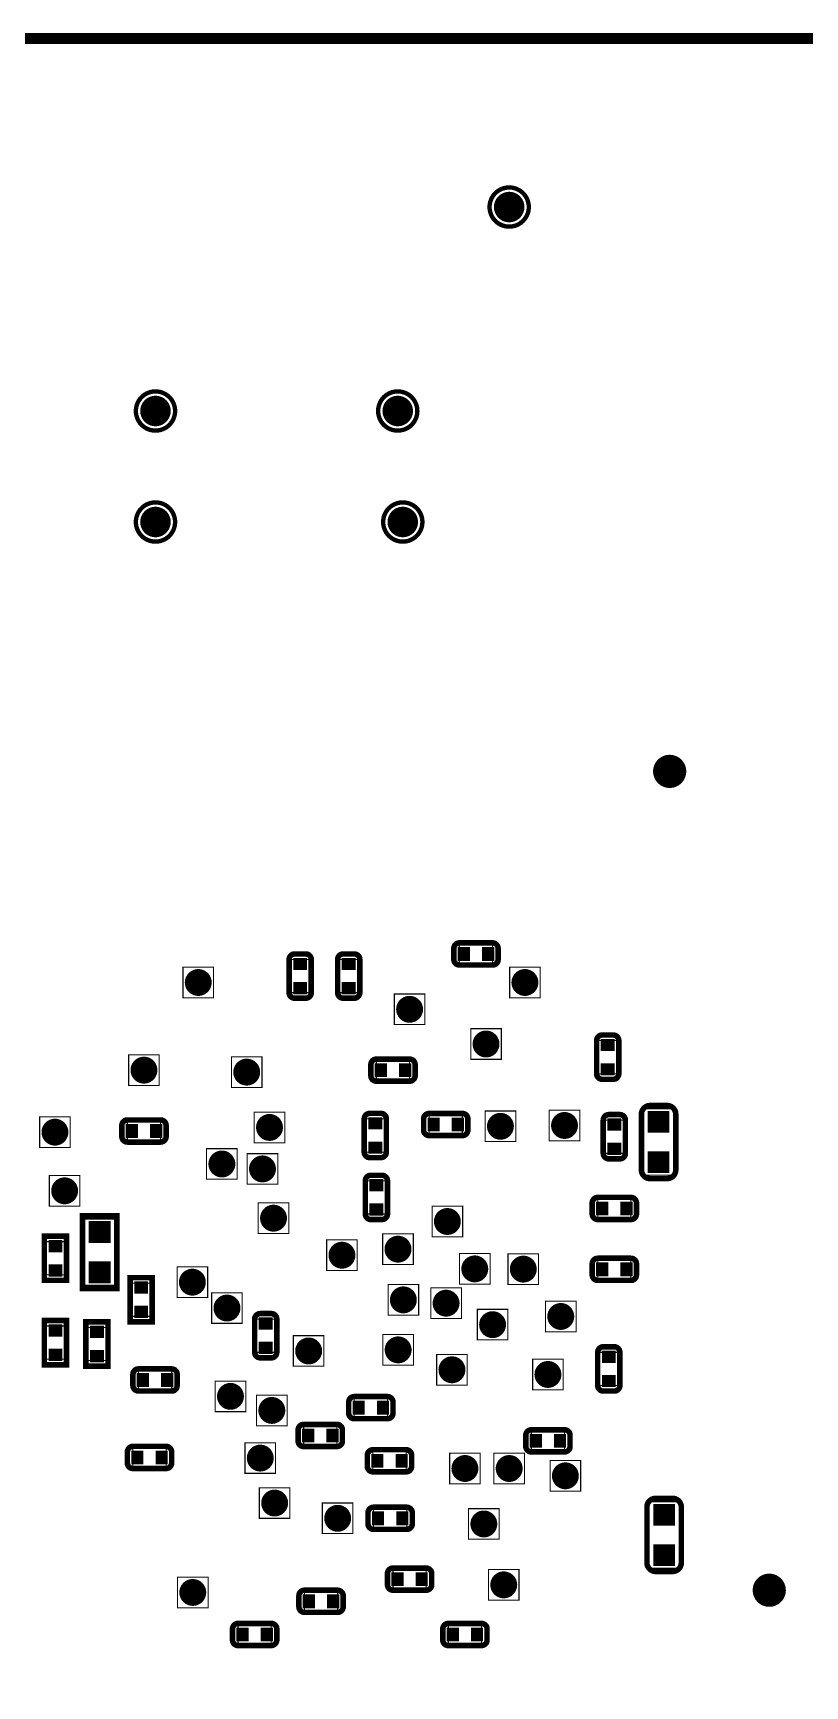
# Model space of a CAD drawing. Extents: x 57 to 160, y 60 to 134.
# Drawn here: x 115.44 to 133.15, y 96.48 to 134.42 of the extents above; entities that cross this region are included whole.
import ezdxf

# ---------------------------------------------------------------- set-up
doc = ezdxf.new("R2010")
doc.units = 0
for name, color, linetype in [('BOARD_OUTLINE_00', 255, 'CONTINUOUS'), ('DRIL_PLTE_THRU_01', 3, 'CONTINUOUS'), ('DRIL_PLTE_THRU_02', 253, 'CONTINUOUS'), ('DRIL_PLTE_THRU_03', 4, 'CONTINUOUS'), ('DRIL_PLTE_THRU_04', 253, 'CONTINUOUS'), ('DRIL_PLTE_THRU_05', 210, 'CONTINUOUS'), ('DRIL_PLTE_THRU_06', 253, 'CONTINUOUS'), ('DRIL_PLTE_THRU_07', 57, 'CONTINUOUS'), ('DRIL_PLTE_THRU_08', 231, 'CONTINUOUS'), ('DRIL_PLTE_THRU_09', 253, 'CONTINUOUS'), ('DRIL_PLTE_THRU_10', 112, 'CONTINUOUS'), ('DRIL_PLTE_THRU_11', 216, 'CONTINUOUS'), ('DRIL_PLTE_THRU_12', 5, 'CONTINUOUS'), ('PADS_BOT', 5, 'CONTINUOUS'), ('PADS_INNER', 3, 'CONTINUOUS'), ('PADS_TOP', 3, 'CONTINUOUS'), ('PART_BOT_2DLINE_01', 56, 'CONTINUOUS'), ('PART_BOT_2DLINE_116', 56, 'CONTINUOUS'), ('PART_BOT_2DLINE_117', 56, 'CONTINUOUS'), ('PART_BOT_2DLINE_118', 56, 'CONTINUOUS'), ('PART_BOT_2DLINE_119', 56, 'CONTINUOUS'), ('PART_BOT_2DLINE_126', 56, 'CONTINUOUS')]:
    doc.layers.add(name, color=color, linetype=linetype)

# ---------------------------------------------------------------- blocks, each defined once
blk = doc.blocks.new('BOARD_62')
at = {"layer": 'BOARD_OUTLINE_00', "const_width": 0.254}
blk.add_lwpolyline([(-3, 71.247506, -0.396432827), (0, 74.247506), (94.190152, 74.247506, -0.365948033), (97.190152, 71.247506), (97.190152, 3, -0.372393427), (94.190152, 0), (0, 0, -0.406057892), (-3, 3)], format="xyb", close=True, dxfattribs=at)
blk = doc.blocks.new('SMOOTH_0$127')
at = {"const_width": 0.0635}
blk.add_lwpolyline([(-0.03175, 0, 1), (0.03175, 0, 1)], format="xyb", close=True, dxfattribs=at)
blk = doc.blocks.new('SMOOTH_0$0254')
at = {"const_width": 0.0127}
blk.add_lwpolyline([(-0.00635, 0, 1), (0.00635, 0, 1)], format="xyb", close=True, dxfattribs=at)
blk = doc.blocks.new('PART_BODY_BOT_2')
at = {"layer": 'PART_BOT_2DLINE_01', "const_width": 0.127}
blk.add_lwpolyline([(-0.508, -0.127, 0.414214), (-0.381, -0.254), (0.381, -0.254, 0.414214), (0.508, -0.127), (0.508, 0.127, 0.414214), (0.381, 0.254), (-0.381, 0.254, 0.414214), (-0.508, 0.127)], format="xyb", close=True, dxfattribs=at)
at = {"layer": 'PART_BOT_2DLINE_116', "const_width": 0.0254}
blk.add_lwpolyline([(-0.381, 0.254), (-0.381, -0.254), (0.381, -0.254), (0.381, 0.254)], close=True, dxfattribs=at)
at = {"layer": 'PART_BOT_2DLINE_117', "const_width": 0.0254}
blk.add_lwpolyline([(-0.381, 0.254), (-0.381, -0.254), (0.381, -0.254), (0.381, 0.254)], close=True, dxfattribs=at)
at = {"layer": 'PART_BOT_2DLINE_01'}
for p in [(-0.508, -0.127), (-0.381, -0.254)]:
    blk.add_blockref('SMOOTH_0$127', p, dxfattribs=at)
at = {"layer": 'PART_BOT_2DLINE_116'}
for p in [(-0.381, 0.254), (0.381, 0.254), (-0.381, -0.254), (0.381, -0.254)]:
    blk.add_blockref('SMOOTH_0$0254', p, dxfattribs=at)
at = {"layer": 'PART_BOT_2DLINE_117'}
for p in [(-0.381, 0.254), (0.381, 0.254), (-0.381, -0.254), (0.381, -0.254)]:
    blk.add_blockref('SMOOTH_0$0254', p, dxfattribs=at)
blk = doc.blocks.new('DRIL_HOLE_0')
blk.add_lwpolyline([(0, 0, 1), (0, 0, 1)], format="xyb", close=True)
blk = doc.blocks.new('PAD_0')
blk.add_lwpolyline([(0, 0, 1), (0, 0, 1)], format="xyb", close=True)
blk = doc.blocks.new('PAD_1')
at = {"const_width": 0.2794}
blk.add_lwpolyline([(-0.15875, 0), (0.15875, 0)], dxfattribs=at)
blk = doc.blocks.new('STK_BOT_90')
at = {"layer": 'DRIL_PLTE_THRU_01'}
blk.add_blockref('DRIL_HOLE_0', (0, 0), dxfattribs=at)
at = {"layer": 'DRIL_PLTE_THRU_02'}
blk.add_blockref('DRIL_HOLE_0', (0, 0), dxfattribs=at)
at = {"layer": 'DRIL_PLTE_THRU_03'}
blk.add_blockref('DRIL_HOLE_0', (0, 0), dxfattribs=at)
at = {"layer": 'DRIL_PLTE_THRU_04'}
blk.add_blockref('DRIL_HOLE_0', (0, 0), dxfattribs=at)
at = {"layer": 'DRIL_PLTE_THRU_05'}
blk.add_blockref('DRIL_HOLE_0', (0, 0), dxfattribs=at)
at = {"layer": 'DRIL_PLTE_THRU_06'}
blk.add_blockref('DRIL_HOLE_0', (0, 0), dxfattribs=at)
at = {"layer": 'DRIL_PLTE_THRU_07'}
blk.add_blockref('DRIL_HOLE_0', (0, 0), dxfattribs=at)
at = {"layer": 'DRIL_PLTE_THRU_08'}
blk.add_blockref('DRIL_HOLE_0', (0, 0), dxfattribs=at)
at = {"layer": 'DRIL_PLTE_THRU_09'}
blk.add_blockref('DRIL_HOLE_0', (0, 0), dxfattribs=at)
at = {"layer": 'DRIL_PLTE_THRU_10'}
blk.add_blockref('DRIL_HOLE_0', (0, 0), dxfattribs=at)
at = {"layer": 'DRIL_PLTE_THRU_11'}
blk.add_blockref('DRIL_HOLE_0', (0, 0), dxfattribs=at)
at = {"layer": 'DRIL_PLTE_THRU_12'}
blk.add_blockref('DRIL_HOLE_0', (0, 0), dxfattribs=at)
at = {"layer": 'PADS_BOT', "rotation": 90}
blk.add_blockref('PAD_1', (0, 0), dxfattribs=at)
at = {"layer": 'PADS_INNER'}
blk.add_blockref('PAD_0', (0, 0), dxfattribs=at)
at = {"layer": 'PADS_TOP'}
blk.add_blockref('PAD_0', (0, 0), dxfattribs=at)
blk = doc.blocks.new('SYM_BOT_5')
for name, p in [('PART_BODY_BOT_2', (0, 0)), ('STK_BOT_90', (-0.279, 0)), ('STK_BOT_90', (0.279, 0))]:
    blk.add_blockref(name, p)
blk = doc.blocks.new('PART_BOT_3')
blk.add_blockref('SYM_BOT_5', (0, 0))
blk = doc.blocks.new('PART_BOT_4')
blk.add_blockref('SYM_BOT_5', (0, 0))
blk = doc.blocks.new('PART_BOT_5')
blk.add_blockref('SYM_BOT_5', (0, 0))
blk = doc.blocks.new('PART_BOT_6')
blk.add_blockref('SYM_BOT_5', (0, 0))
blk = doc.blocks.new('PART_BOT_7')
blk.add_blockref('SYM_BOT_5', (0, 0))
blk = doc.blocks.new('PART_BOT_8')
blk.add_blockref('SYM_BOT_5', (0, 0))
blk = doc.blocks.new('PART_BOT_9')
blk.add_blockref('SYM_BOT_5', (0, 0))
blk = doc.blocks.new('PART_BOT_10')
blk.add_blockref('SYM_BOT_5', (0, 0))
blk = doc.blocks.new('PART_BOT_11')
blk.add_blockref('SYM_BOT_5', (0, 0))
blk = doc.blocks.new('PART_BOT_13')
blk.add_blockref('SYM_BOT_5', (0, 0))
blk = doc.blocks.new('PART_BOT_51')
blk.add_blockref('SYM_BOT_5', (0, 0))
blk = doc.blocks.new('PART_BOT_258')
blk.add_blockref('SYM_BOT_5', (0, 0))
blk = doc.blocks.new('PART_BOT_259')
blk.add_blockref('SYM_BOT_5', (0, 0))
blk = doc.blocks.new('PART_BOT_260')
blk.add_blockref('SYM_BOT_5', (0, 0))
blk = doc.blocks.new('PART_BOT_261')
blk.add_blockref('SYM_BOT_5', (0, 0))
blk = doc.blocks.new('PART_BOT_262')
blk.add_blockref('SYM_BOT_5', (0, 0))
blk = doc.blocks.new('PART_BOT_263')
blk.add_blockref('SYM_BOT_5', (0, 0))
blk = doc.blocks.new('PART_BOT_265')
blk.add_blockref('SYM_BOT_5', (0, 0))
blk = doc.blocks.new('PART_BOT_266')
blk.add_blockref('SYM_BOT_5', (0, 0))
blk = doc.blocks.new('PART_BOT_268')
blk.add_blockref('SYM_BOT_5', (0, 0))
blk = doc.blocks.new('PART_BODY_BOT_4')
at = {"layer": 'PART_BOT_2DLINE_01', "const_width": 0.127}
blk.add_lwpolyline([(-0.839, -0.195, 0.414214), (-0.639, -0.394), (0.639, -0.394, 0.414214), (0.839, -0.195), (0.839, 0.195, 0.414214), (0.639, 0.394), (-0.639, 0.394, 0.414214), (-0.839, 0.195)], format="xyb", close=True, dxfattribs=at)
at = {"layer": 'PART_BOT_2DLINE_116', "const_width": 0.0254}
blk.add_lwpolyline([(0.762, 0.381), (-0.762, 0.381), (-0.762, -0.381), (0.762, -0.381)], close=True, dxfattribs=at)
at = {"layer": 'PART_BOT_2DLINE_117', "const_width": 0.0254}
blk.add_lwpolyline([(0.762, 0.381), (-0.762, 0.381), (-0.762, -0.381), (0.762, -0.381)], close=True, dxfattribs=at)
at = {"layer": 'PART_BOT_2DLINE_01'}
for p in [(-0.839, -0.195), (-0.639, -0.394)]:
    blk.add_blockref('SMOOTH_0$127', p, dxfattribs=at)
at = {"layer": 'PART_BOT_2DLINE_116'}
for p in [(-0.762, 0.381), (0.762, 0.381), (-0.762, -0.381), (0.762, -0.381)]:
    blk.add_blockref('SMOOTH_0$0254', p, dxfattribs=at)
at = {"layer": 'PART_BOT_2DLINE_117'}
for p in [(-0.762, 0.381), (0.762, 0.381), (-0.762, -0.381), (0.762, -0.381)]:
    blk.add_blockref('SMOOTH_0$0254', p, dxfattribs=at)
blk = doc.blocks.new('PAD_3')
at = {"const_width": 0.5}
blk.add_lwpolyline([(-0.25, 0), (0.25, 0)], dxfattribs=at)
blk = doc.blocks.new('STK_BOT_92')
at = {"layer": 'DRIL_PLTE_THRU_01'}
blk.add_blockref('DRIL_HOLE_0', (0, 0), dxfattribs=at)
at = {"layer": 'DRIL_PLTE_THRU_02'}
blk.add_blockref('DRIL_HOLE_0', (0, 0), dxfattribs=at)
at = {"layer": 'DRIL_PLTE_THRU_03'}
blk.add_blockref('DRIL_HOLE_0', (0, 0), dxfattribs=at)
at = {"layer": 'DRIL_PLTE_THRU_04'}
blk.add_blockref('DRIL_HOLE_0', (0, 0), dxfattribs=at)
at = {"layer": 'DRIL_PLTE_THRU_05'}
blk.add_blockref('DRIL_HOLE_0', (0, 0), dxfattribs=at)
at = {"layer": 'DRIL_PLTE_THRU_06'}
blk.add_blockref('DRIL_HOLE_0', (0, 0), dxfattribs=at)
at = {"layer": 'DRIL_PLTE_THRU_07'}
blk.add_blockref('DRIL_HOLE_0', (0, 0), dxfattribs=at)
at = {"layer": 'DRIL_PLTE_THRU_08'}
blk.add_blockref('DRIL_HOLE_0', (0, 0), dxfattribs=at)
at = {"layer": 'DRIL_PLTE_THRU_09'}
blk.add_blockref('DRIL_HOLE_0', (0, 0), dxfattribs=at)
at = {"layer": 'DRIL_PLTE_THRU_10'}
blk.add_blockref('DRIL_HOLE_0', (0, 0), dxfattribs=at)
at = {"layer": 'DRIL_PLTE_THRU_11'}
blk.add_blockref('DRIL_HOLE_0', (0, 0), dxfattribs=at)
at = {"layer": 'DRIL_PLTE_THRU_12'}
blk.add_blockref('DRIL_HOLE_0', (0, 0), dxfattribs=at)
at = {"layer": 'PADS_BOT', "rotation": 90}
blk.add_blockref('PAD_3', (0, 0), dxfattribs=at)
at = {"layer": 'PADS_INNER'}
blk.add_blockref('PAD_0', (0, 0), dxfattribs=at)
at = {"layer": 'PADS_TOP'}
blk.add_blockref('PAD_0', (0, 0), dxfattribs=at)
blk = doc.blocks.new('SYM_BOT_7')
for name, p in [('PART_BODY_BOT_4', (0, 0)), ('STK_BOT_92', (-0.463, 0)), ('STK_BOT_92', (0.463, 0))]:
    blk.add_blockref(name, p)
blk = doc.blocks.new('PART_BOT_289')
blk.add_blockref('SYM_BOT_7', (0, 0))
blk = doc.blocks.new('PART_BOT_290')
blk.add_blockref('SYM_BOT_7', (0, 0))
blk = doc.blocks.new('PART_BOT_291')
blk.add_blockref('SYM_BOT_5', (0, 0))
blk = doc.blocks.new('PART_BOT_292')
blk.add_blockref('SYM_BOT_5', (0, 0))
blk = doc.blocks.new('PART_BOT_293')
blk.add_blockref('SYM_BOT_5', (0, 0))
blk = doc.blocks.new('PART_BOT_294')
blk.add_blockref('SYM_BOT_5', (0, 0))
blk = doc.blocks.new('PART_BOT_295')
blk.add_blockref('SYM_BOT_5', (0, 0))
blk = doc.blocks.new('PART_BODY_BOT_38')
at = {"layer": 'PART_BOT_2DLINE_01', "const_width": 0.127}
blk.add_lwpolyline([(-0.838962, -0.394462), (-0.838962, 0.394462), (0.838962, 0.394462), (0.838962, -0.394462)], close=True, dxfattribs=at)
at = {"layer": 'PART_BOT_2DLINE_116', "const_width": 0.0254}
blk.add_lwpolyline([(0.762, -0.381), (0.762, 0.381), (-0.762, 0.381), (-0.762, -0.381)], close=True, dxfattribs=at)
at = {"layer": 'PART_BOT_2DLINE_117', "const_width": 0.0254}
blk.add_lwpolyline([(0.762, -0.381), (0.762, 0.381), (-0.762, 0.381), (-0.762, -0.381)], close=True, dxfattribs=at)
at = {"layer": 'PART_BOT_2DLINE_01'}
for p in [(-0.838962, 0.394462), (0.838962, 0.394462), (-0.838962, -0.394462), (0.838962, -0.394462)]:
    blk.add_blockref('SMOOTH_0$127', p, dxfattribs=at)
at = {"layer": 'PART_BOT_2DLINE_116'}
for p in [(-0.762, 0.381), (0.762, 0.381), (-0.762, -0.381), (0.762, -0.381)]:
    blk.add_blockref('SMOOTH_0$0254', p, dxfattribs=at)
at = {"layer": 'PART_BOT_2DLINE_117'}
for p in [(-0.762, 0.381), (0.762, 0.381), (-0.762, -0.381), (0.762, -0.381)]:
    blk.add_blockref('SMOOTH_0$0254', p, dxfattribs=at)
blk = doc.blocks.new('PAD_6')
at = {"const_width": 0.5}
blk.add_lwpolyline([(-0.25, 0), (0.25, 0)], dxfattribs=at)
blk = doc.blocks.new('STK_BOT_106')
at = {"layer": 'DRIL_PLTE_THRU_01'}
blk.add_blockref('DRIL_HOLE_0', (0, 0), dxfattribs=at)
at = {"layer": 'DRIL_PLTE_THRU_02'}
blk.add_blockref('DRIL_HOLE_0', (0, 0), dxfattribs=at)
at = {"layer": 'DRIL_PLTE_THRU_03'}
blk.add_blockref('DRIL_HOLE_0', (0, 0), dxfattribs=at)
at = {"layer": 'DRIL_PLTE_THRU_04'}
blk.add_blockref('DRIL_HOLE_0', (0, 0), dxfattribs=at)
at = {"layer": 'DRIL_PLTE_THRU_05'}
blk.add_blockref('DRIL_HOLE_0', (0, 0), dxfattribs=at)
at = {"layer": 'DRIL_PLTE_THRU_06'}
blk.add_blockref('DRIL_HOLE_0', (0, 0), dxfattribs=at)
at = {"layer": 'DRIL_PLTE_THRU_07'}
blk.add_blockref('DRIL_HOLE_0', (0, 0), dxfattribs=at)
at = {"layer": 'DRIL_PLTE_THRU_08'}
blk.add_blockref('DRIL_HOLE_0', (0, 0), dxfattribs=at)
at = {"layer": 'DRIL_PLTE_THRU_09'}
blk.add_blockref('DRIL_HOLE_0', (0, 0), dxfattribs=at)
at = {"layer": 'DRIL_PLTE_THRU_10'}
blk.add_blockref('DRIL_HOLE_0', (0, 0), dxfattribs=at)
at = {"layer": 'DRIL_PLTE_THRU_11'}
blk.add_blockref('DRIL_HOLE_0', (0, 0), dxfattribs=at)
at = {"layer": 'DRIL_PLTE_THRU_12'}
blk.add_blockref('DRIL_HOLE_0', (0, 0), dxfattribs=at)
at = {"layer": 'PADS_BOT'}
blk.add_blockref('PAD_6', (0, 0), dxfattribs=at)
at = {"layer": 'PADS_INNER'}
blk.add_blockref('PAD_0', (0, 0), dxfattribs=at)
at = {"layer": 'PADS_TOP'}
blk.add_blockref('PAD_0', (0, 0), dxfattribs=at)
blk = doc.blocks.new('SYM_BOT_41')
for name, p in [('PART_BODY_BOT_38', (0, 0)), ('STK_BOT_106', (-0.463, 0)), ('STK_BOT_106', (0.463, 0))]:
    blk.add_blockref(name, p)
blk = doc.blocks.new('PART_BOT_505')
blk.add_blockref('SYM_BOT_41', (0, 0))
blk = doc.blocks.new('PART_BODY_BOT_36')
at = {"layer": 'PART_BOT_2DLINE_01', "const_width": 0.127}
blk.add_lwpolyline([(-0.508, 0.254), (0.508, 0.254), (0.508, -0.254), (-0.508, -0.254)], close=True, dxfattribs=at)
at = {"layer": 'PART_BOT_2DLINE_118', "const_width": 0.0254}
blk.add_lwpolyline([(-0.381, 0.254), (0.381, 0.254), (0.381, -0.254), (-0.381, -0.254)], close=True, dxfattribs=at)
at = {"layer": 'PART_BOT_2DLINE_119', "const_width": 0.0254}
blk.add_lwpolyline([(-0.381, 0.254), (0.381, 0.254), (0.381, -0.254), (-0.381, -0.254)], close=True, dxfattribs=at)
at = {"layer": 'PART_BOT_2DLINE_01'}
for p in [(-0.508, 0.254), (0.508, 0.254), (-0.508, -0.254), (0.508, -0.254)]:
    blk.add_blockref('SMOOTH_0$127', p, dxfattribs=at)
at = {"layer": 'PART_BOT_2DLINE_118'}
for p in [(-0.381, 0.254), (0.381, 0.254), (-0.381, -0.254), (0.381, -0.254)]:
    blk.add_blockref('SMOOTH_0$0254', p, dxfattribs=at)
at = {"layer": 'PART_BOT_2DLINE_119'}
for p in [(-0.381, 0.254), (0.381, 0.254), (-0.381, -0.254), (0.381, -0.254)]:
    blk.add_blockref('SMOOTH_0$0254', p, dxfattribs=at)
blk = doc.blocks.new('SYM_BOT_39')
for name, p in [('PART_BODY_BOT_36', (0, 0)), ('STK_BOT_90', (-0.2794, 0)), ('STK_BOT_90', (0.2794, 0))]:
    blk.add_blockref(name, p)
blk = doc.blocks.new('PART_BOT_507')
blk.add_blockref('SYM_BOT_39', (0, 0))
blk = doc.blocks.new('PART_BOT_508')
blk.add_blockref('SYM_BOT_39', (0, 0))
blk = doc.blocks.new('PART_BOT_510')
blk.add_blockref('SYM_BOT_39', (0, 0))
blk = doc.blocks.new('PART_BOT_511')
blk.add_blockref('SYM_BOT_39', (0, 0))
blk = doc.blocks.new('PART_BODY_BOT_45')
at = {"layer": 'PART_BOT_2DLINE_126', "const_width": 0.10008}
blk.add_lwpolyline([(0.450088, 0, 1), (-0.450088, 0, 1)], format="xyb", close=True, dxfattribs=at)
blk = doc.blocks.new('PAD_13')
at = {"const_width": 0.35}
blk.add_lwpolyline([(0, -0.175, 1), (0, 0.175, 1)], format="xyb", close=True, dxfattribs=at)
blk = doc.blocks.new('STK_BOT_165')
at = {"layer": 'DRIL_PLTE_THRU_01'}
blk.add_blockref('DRIL_HOLE_0', (0, 0), dxfattribs=at)
at = {"layer": 'DRIL_PLTE_THRU_02'}
blk.add_blockref('DRIL_HOLE_0', (0, 0), dxfattribs=at)
at = {"layer": 'DRIL_PLTE_THRU_03'}
blk.add_blockref('DRIL_HOLE_0', (0, 0), dxfattribs=at)
at = {"layer": 'DRIL_PLTE_THRU_04'}
blk.add_blockref('DRIL_HOLE_0', (0, 0), dxfattribs=at)
at = {"layer": 'DRIL_PLTE_THRU_05'}
blk.add_blockref('DRIL_HOLE_0', (0, 0), dxfattribs=at)
at = {"layer": 'DRIL_PLTE_THRU_06'}
blk.add_blockref('DRIL_HOLE_0', (0, 0), dxfattribs=at)
at = {"layer": 'DRIL_PLTE_THRU_07'}
blk.add_blockref('DRIL_HOLE_0', (0, 0), dxfattribs=at)
at = {"layer": 'DRIL_PLTE_THRU_08'}
blk.add_blockref('DRIL_HOLE_0', (0, 0), dxfattribs=at)
at = {"layer": 'DRIL_PLTE_THRU_09'}
blk.add_blockref('DRIL_HOLE_0', (0, 0), dxfattribs=at)
at = {"layer": 'DRIL_PLTE_THRU_10'}
blk.add_blockref('DRIL_HOLE_0', (0, 0), dxfattribs=at)
at = {"layer": 'DRIL_PLTE_THRU_11'}
blk.add_blockref('DRIL_HOLE_0', (0, 0), dxfattribs=at)
at = {"layer": 'DRIL_PLTE_THRU_12'}
blk.add_blockref('DRIL_HOLE_0', (0, 0), dxfattribs=at)
at = {"layer": 'PADS_BOT'}
blk.add_blockref('PAD_13', (0, 0), dxfattribs=at)
at = {"layer": 'PADS_INNER'}
blk.add_blockref('PAD_0', (0, 0), dxfattribs=at)
at = {"layer": 'PADS_TOP'}
blk.add_blockref('PAD_0', (0, 0), dxfattribs=at)
blk = doc.blocks.new('SYM_BOT_48')
for name in ['PART_BODY_BOT_45', 'STK_BOT_165']:
    blk.add_blockref(name, (0, 0))
blk = doc.blocks.new('PART_BOT_580')
blk.add_blockref('SYM_BOT_48', (0, 0))
blk = doc.blocks.new('PART_BOT_581')
blk.add_blockref('SYM_BOT_48', (0, 0))
blk = doc.blocks.new('PART_BOT_582')
blk.add_blockref('SYM_BOT_48', (0, 0))
blk = doc.blocks.new('PART_BOT_583')
blk.add_blockref('SYM_BOT_48', (0, 0))
blk = doc.blocks.new('PART_BOT_584')
blk.add_blockref('SYM_BOT_48', (0, 0))
blk = doc.blocks.new('PART_BODY_BOT_43')
at = {"layer": 'PART_BOT_2DLINE_116', "const_width": 0.0254}
blk.add_lwpolyline([(0.29, 0, 1), (-0.29, 0, 1)], format="xyb", close=True, dxfattribs=at)
at = {"layer": 'PART_BOT_2DLINE_117', "const_width": 0.0254}
blk.add_lwpolyline([(0.351, -0.351), (0.351, 0.351), (-0.351, 0.351), (-0.351, -0.351)], close=True, dxfattribs=at)
blk.add_lwpolyline([(0.296, 0, 1), (-0.296, 0, 1)], format="xyb", close=True, dxfattribs=at)
at = {"layer": 'PART_BOT_2DLINE_117'}
for p in [(-0.351, 0.351), (0.351, 0.351), (-0.351, -0.351), (0.351, -0.351)]:
    blk.add_blockref('SMOOTH_0$0254', p, dxfattribs=at)
blk = doc.blocks.new('PAD_11')
at = {"const_width": 0.3}
blk.add_lwpolyline([(0, -0.15, 1), (0, 0.15, 1)], format="xyb", close=True, dxfattribs=at)
blk = doc.blocks.new('STK_BOT_163')
at = {"layer": 'DRIL_PLTE_THRU_01'}
blk.add_blockref('DRIL_HOLE_0', (0, 0), dxfattribs=at)
at = {"layer": 'DRIL_PLTE_THRU_02'}
blk.add_blockref('DRIL_HOLE_0', (0, 0), dxfattribs=at)
at = {"layer": 'DRIL_PLTE_THRU_03'}
blk.add_blockref('DRIL_HOLE_0', (0, 0), dxfattribs=at)
at = {"layer": 'DRIL_PLTE_THRU_04'}
blk.add_blockref('DRIL_HOLE_0', (0, 0), dxfattribs=at)
at = {"layer": 'DRIL_PLTE_THRU_05'}
blk.add_blockref('DRIL_HOLE_0', (0, 0), dxfattribs=at)
at = {"layer": 'DRIL_PLTE_THRU_06'}
blk.add_blockref('DRIL_HOLE_0', (0, 0), dxfattribs=at)
at = {"layer": 'DRIL_PLTE_THRU_07'}
blk.add_blockref('DRIL_HOLE_0', (0, 0), dxfattribs=at)
at = {"layer": 'DRIL_PLTE_THRU_08'}
blk.add_blockref('DRIL_HOLE_0', (0, 0), dxfattribs=at)
at = {"layer": 'DRIL_PLTE_THRU_09'}
blk.add_blockref('DRIL_HOLE_0', (0, 0), dxfattribs=at)
at = {"layer": 'DRIL_PLTE_THRU_10'}
blk.add_blockref('DRIL_HOLE_0', (0, 0), dxfattribs=at)
at = {"layer": 'DRIL_PLTE_THRU_11'}
blk.add_blockref('DRIL_HOLE_0', (0, 0), dxfattribs=at)
at = {"layer": 'DRIL_PLTE_THRU_12'}
blk.add_blockref('DRIL_HOLE_0', (0, 0), dxfattribs=at)
at = {"layer": 'PADS_BOT'}
blk.add_blockref('PAD_11', (0, 0), dxfattribs=at)
at = {"layer": 'PADS_INNER'}
blk.add_blockref('PAD_0', (0, 0), dxfattribs=at)
at = {"layer": 'PADS_TOP'}
blk.add_blockref('PAD_0', (0, 0), dxfattribs=at)
blk = doc.blocks.new('SYM_BOT_46')
for name in ['PART_BODY_BOT_43', 'STK_BOT_163']:
    blk.add_blockref(name, (0, 0))
blk = doc.blocks.new('PART_BOT_612')
blk.add_blockref('SYM_BOT_46', (0, 0))
blk = doc.blocks.new('PART_BOT_613')
blk.add_blockref('SYM_BOT_46', (0, 0))
blk = doc.blocks.new('PART_BOT_614')
blk.add_blockref('SYM_BOT_46', (0, 0))
blk = doc.blocks.new('PART_BOT_615')
blk.add_blockref('SYM_BOT_46', (0, 0))
blk = doc.blocks.new('PART_BOT_617')
blk.add_blockref('SYM_BOT_46', (0, 0))
blk = doc.blocks.new('PART_BOT_618')
blk.add_blockref('SYM_BOT_46', (0, 0))
blk = doc.blocks.new('PART_BOT_619')
blk.add_blockref('SYM_BOT_46', (0, 0))
blk = doc.blocks.new('PART_BOT_620')
blk.add_blockref('SYM_BOT_46', (0, 0))
blk = doc.blocks.new('PART_BOT_621')
blk.add_blockref('SYM_BOT_46', (0, 0))
blk = doc.blocks.new('PART_BOT_622')
blk.add_blockref('SYM_BOT_46', (0, 0))
blk = doc.blocks.new('PART_BOT_623')
blk.add_blockref('SYM_BOT_46', (0, 0))
blk = doc.blocks.new('PART_BOT_624')
blk.add_blockref('SYM_BOT_46', (0, 0))
blk = doc.blocks.new('PART_BOT_625')
blk.add_blockref('SYM_BOT_46', (0, 0))
blk = doc.blocks.new('PART_BOT_626')
blk.add_blockref('SYM_BOT_46', (0, 0))
blk = doc.blocks.new('PART_BOT_628')
blk.add_blockref('SYM_BOT_46', (0, 0))
blk = doc.blocks.new('PART_BOT_629')
blk.add_blockref('SYM_BOT_46', (0, 0))
blk = doc.blocks.new('PART_BOT_630')
blk.add_blockref('SYM_BOT_46', (0, 0))
blk = doc.blocks.new('PART_BOT_631')
blk.add_blockref('SYM_BOT_46', (0, 0))
blk = doc.blocks.new('PART_BOT_632')
blk.add_blockref('SYM_BOT_46', (0, 0))
blk = doc.blocks.new('PART_BOT_633')
blk.add_blockref('SYM_BOT_46', (0, 0))
blk = doc.blocks.new('PART_BOT_634')
blk.add_blockref('SYM_BOT_46', (0, 0))
blk = doc.blocks.new('PART_BOT_635')
blk.add_blockref('SYM_BOT_46', (0, 0))
blk = doc.blocks.new('PART_BOT_636')
blk.add_blockref('SYM_BOT_46', (0, 0))
blk = doc.blocks.new('PART_BOT_637')
blk.add_blockref('SYM_BOT_46', (0, 0))
blk = doc.blocks.new('PART_BOT_639')
blk.add_blockref('SYM_BOT_46', (0, 0))
blk = doc.blocks.new('PART_BOT_640')
blk.add_blockref('SYM_BOT_46', (0, 0))
blk = doc.blocks.new('PART_BOT_641')
blk.add_blockref('SYM_BOT_46', (0, 0))
blk = doc.blocks.new('PART_BOT_642')
blk.add_blockref('SYM_BOT_46', (0, 0))
blk = doc.blocks.new('PART_BOT_643')
blk.add_blockref('SYM_BOT_46', (0, 0))
blk = doc.blocks.new('PART_BOT_644')
blk.add_blockref('SYM_BOT_46', (0, 0))
blk = doc.blocks.new('PART_BOT_645')
blk.add_blockref('SYM_BOT_46', (0, 0))
blk = doc.blocks.new('PART_BOT_646')
blk.add_blockref('SYM_BOT_46', (0, 0))
blk = doc.blocks.new('PART_BOT_647')
blk.add_blockref('SYM_BOT_46', (0, 0))
blk = doc.blocks.new('PART_BOT_648')
blk.add_blockref('SYM_BOT_46', (0, 0))
blk = doc.blocks.new('PART_BOT_650')
blk.add_blockref('SYM_BOT_46', (0, 0))
blk = doc.blocks.new('PART_BOT_656')
blk.add_blockref('SYM_BOT_46', (0, 0))
blk = doc.blocks.new('PART_BOT_658')
blk.add_blockref('SYM_BOT_46', (0, 0))
blk = doc.blocks.new('PART_BOT_674')
blk.add_blockref('SYM_BOT_46', (0, 0))
blk = doc.blocks.new('PART_BOT_675')
blk.add_blockref('SYM_BOT_46', (0, 0))
blk = doc.blocks.new('PART_BOT_676')
blk.add_blockref('SYM_BOT_46', (0, 0))
blk = doc.blocks.new('PAD_12')
at = {"const_width": 0.381}
blk.add_lwpolyline([(0, -0.1905, 1), (0, 0.1905, 1)], format="xyb", close=True, dxfattribs=at)
blk = doc.blocks.new('STK_BOT_164')
at = {"layer": 'DRIL_PLTE_THRU_01'}
blk.add_blockref('DRIL_HOLE_0', (0, 0), dxfattribs=at)
at = {"layer": 'DRIL_PLTE_THRU_02'}
blk.add_blockref('DRIL_HOLE_0', (0, 0), dxfattribs=at)
at = {"layer": 'DRIL_PLTE_THRU_03'}
blk.add_blockref('DRIL_HOLE_0', (0, 0), dxfattribs=at)
at = {"layer": 'DRIL_PLTE_THRU_04'}
blk.add_blockref('DRIL_HOLE_0', (0, 0), dxfattribs=at)
at = {"layer": 'DRIL_PLTE_THRU_05'}
blk.add_blockref('DRIL_HOLE_0', (0, 0), dxfattribs=at)
at = {"layer": 'DRIL_PLTE_THRU_06'}
blk.add_blockref('DRIL_HOLE_0', (0, 0), dxfattribs=at)
at = {"layer": 'DRIL_PLTE_THRU_07'}
blk.add_blockref('DRIL_HOLE_0', (0, 0), dxfattribs=at)
at = {"layer": 'DRIL_PLTE_THRU_08'}
blk.add_blockref('DRIL_HOLE_0', (0, 0), dxfattribs=at)
at = {"layer": 'DRIL_PLTE_THRU_09'}
blk.add_blockref('DRIL_HOLE_0', (0, 0), dxfattribs=at)
at = {"layer": 'DRIL_PLTE_THRU_10'}
blk.add_blockref('DRIL_HOLE_0', (0, 0), dxfattribs=at)
at = {"layer": 'DRIL_PLTE_THRU_11'}
blk.add_blockref('DRIL_HOLE_0', (0, 0), dxfattribs=at)
at = {"layer": 'DRIL_PLTE_THRU_12'}
blk.add_blockref('DRIL_HOLE_0', (0, 0), dxfattribs=at)
at = {"layer": 'PADS_BOT', "rotation": 90}
blk.add_blockref('PAD_12', (0, 0), dxfattribs=at)
at = {"layer": 'PADS_INNER'}
blk.add_blockref('PAD_0', (0, 0), dxfattribs=at)
at = {"layer": 'PADS_TOP'}
blk.add_blockref('PAD_0', (0, 0), dxfattribs=at)
blk = doc.blocks.new('SYM_BOT_47')
blk.add_blockref('STK_BOT_164', (0, 0))
blk = doc.blocks.new('PART_BOT_679')
blk.add_blockref('SYM_BOT_47', (0, 0))
blk = doc.blocks.new('PART_BOT_771')
blk.add_blockref('SYM_BOT_47', (0, 0))

msp = doc.modelspace()

# ---------------------------------------------------------------- block references
msp.add_blockref('BOARD_62', (62.704, 60.048))
at = {"xscale": -1}
for name, p in [('PART_BOT_584', (126.365, 130.429)), ('PART_BOT_580', (118.247, 125.747)), ('PART_BOT_582', (123.807, 125.747)), ('PART_BOT_581', (118.247, 123.199)), ('PART_BOT_583', (123.923, 123.199)), ('PART_BOT_612', (119.229, 112.629)), ('PART_BOT_615', (126.726, 112.629)), ('PART_BOT_614', (120.341, 110.572)), ('PART_BOT_613', (120.864, 109.302)), ('PART_BOT_292', (124.909, 109.369)), ('PART_BOT_642', (119.771, 108.463)), ('PART_BOT_641', (120.956, 107.219)), ('PART_BOT_636', (124.946, 107.143)), ('PART_BOT_637', (123.813, 106.508)), ('PART_BOT_635', (126.689, 106.05)), ('PART_BOT_643', (121.762, 104.171)), ('PART_BOT_640', (123.816, 104.196)), ('PART_BOT_639', (125.051, 103.739)), ('PART_BOT_644', (119.968, 103.129)), ('PART_BOT_263', (123.618, 101.651)), ('PART_BOT_3', (124.079, 98.933)), ('PART_BOT_4', (120.523, 97.663))]:
    msp.add_blockref(name, p, dxfattribs=at)
for name, p, rotation in [('PART_BOT_771', (130.048, 117.475), -180), ('PART_BOT_260', (125.603, 113.284), -180), ('PART_BOT_11', (121.568, 112.776), -90), ('PART_BOT_10', (122.682, 112.776), -270), ('PART_BOT_628', (124.079, 112.014), -90), ('PART_BOT_618', (125.834, 111.217), -270), ('PART_BOT_8', (128.626, 110.915), -90), ('PART_BOT_648', (117.983, 110.617), -270), ('PART_BOT_259', (123.698, 110.617), -180), ('PART_BOT_9', (123.292, 109.117), -270), ('PART_BOT_617', (126.164, 109.328), -270), ('PART_BOT_626', (127.635, 109.347), -180), ('PART_BOT_294', (128.778, 109.089), -270), ('PART_BOT_290', (129.794, 108.966), -270), ('PART_BOT_658', (115.94, 109.193), -180), ('PART_BOT_295', (117.983, 109.22), -180), ('PART_BOT_650', (120.703, 108.35), -270), ('PART_BOT_656', (116.162, 107.847), -180), ('PART_BOT_262', (123.317, 107.696), -270), ('PART_BOT_261', (128.778, 107.442), -180), ('PART_BOT_505', (116.967, 106.439), -90), ('PART_BOT_507', (115.951, 106.299), -90), ('PART_BOT_645', (122.527, 106.369), -90), ('PART_BOT_646', (125.575, 106.055), -90), ('PART_BOT_265', (128.778, 106.045), -180), ('PART_BOT_508', (117.919, 105.347), -270), ('PART_BOT_631', (119.094, 105.75), -180), ('PART_BOT_630', (119.888, 105.156), -180), ('PART_BOT_632', (123.936, 105.344), -180), ('PART_BOT_633', (124.917, 105.268), -180), ('PART_BOT_647', (125.984, 104.775), -90), ('PART_BOT_634', (127.549, 104.963), -180), ('PART_BOT_511', (115.951, 104.362), -270), ('PART_BOT_510', (116.903, 104.331), -270), ('PART_BOT_7', (120.777, 104.521), -270), ('PART_BOT_629', (127.254, 103.632), -90), ('PART_BOT_51', (128.651, 103.759), -90), ('PART_BOT_5', (118.237, 103.505), -180), ('PART_BOT_674', (120.917, 102.806), -90), ('PART_BOT_6', (123.19, 102.87), -180), ('PART_BOT_293', (122.029, 102.231), -180), ('PART_BOT_620', (120.652, 101.712), -270), ('PART_BOT_258', (127.254, 102.108), -180), ('PART_BOT_291', (118.11, 101.727), -180), ('PART_BOT_675', (125.349, 101.473), -180), ('PART_BOT_623', (126.365, 101.473), -270), ('PART_BOT_625', (127.655, 101.305), -180), ('PART_BOT_621', (120.982, 100.68), -270), ('PART_BOT_676', (122.428, 100.33), -90), ('PART_BOT_268', (123.633, 100.33), -180), ('PART_BOT_624', (125.783, 100.2), -270), ('PART_BOT_289', (129.921, 99.949), -270), ('PART_BOT_622', (126.24, 98.802), -270), ('PART_BOT_679', (132.334, 98.679), -90), ('PART_BOT_619', (119.103, 98.628), -270), ('PART_BOT_13', (122.047, 98.425), -180), ('PART_BOT_266', (125.349, 97.663), -180)]:
    msp.add_blockref(name, p, dxfattribs=dict(at, rotation=rotation))

doc.saveas('drawing.dxf')
